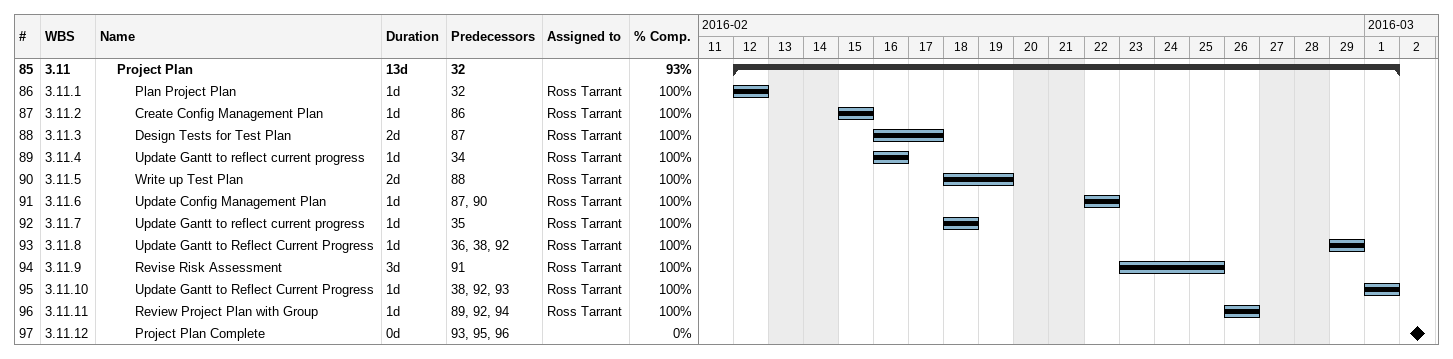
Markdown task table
| ID | WBS | Task | Duration | Start | Finish | Predecessors | Resources | % complete |
|---|---|---|---|---|---|---|---|---|
| 85 | 3.11 | **Project Plan** | 13d | 2016-02-12 | 2016-03-01 | 32 |  | 93 |
| 86 | 3.11.1 | Plan Project Plan | 1d | 2016-02-12 | 2016-02-12 | 32 | Ross Tarrant | 100 |
| 87 | 3.11.2 | Create Config Management Plan | 1d | 2016-02-15 | 2016-02-15 | 86 | Ross Tarrant | 100 |
| 88 | 3.11.3 | Design Tests for Test Plan | 2d | 2016-02-16 | 2016-02-17 | 87 | Ross Tarrant | 100 |
| 89 | 3.11.4 | Update Gantt to reflect current progress | 1d | 2016-02-16 | 2016-02-16 | 34 | Ross Tarrant | 100 |
| 90 | 3.11.5 | Write up Test Plan | 2d | 2016-02-18 | 2016-02-19 | 88 | Ross Tarrant | 100 |
| 91 | 3.11.6 | Update Config Management Plan | 1d | 2016-02-22 | 2016-02-22 | 87, 90 | Ross Tarrant | 100 |
| 92 | 3.11.7 | Update Gantt to reflect current progress | 1d | 2016-02-18 | 2016-02-18 | 35 | Ross Tarrant | 100 |
| 93 | 3.11.8 | Update Gantt to Reflect Current Progress | 1d | 2016-02-29 | 2016-02-29 | 36, 38, 92 | Ross Tarrant | 100 |
| 94 | 3.11.9 | Revise Risk Assessment | 3d | 2016-02-23 | 2016-02-25 | 91 | Ross Tarrant | 100 |
| 95 | 3.11.10 | Update Gantt to Reflect Current Progress | 1d | 2016-03-01 | 2016-03-01 | 38, 92, 93 | Ross Tarrant | 100 |
| 96 | 3.11.11 | Review Project Plan with Group | 1d | 2016-02-26 | 2016-02-26 | 89, 92, 94 | Ross Tarrant | 100 |
| 97 | 3.11.12 | Project Plan Complete | 0d | 2016-03-02 | 2016-03-02 | 93, 95, 96 |  | 0 |
